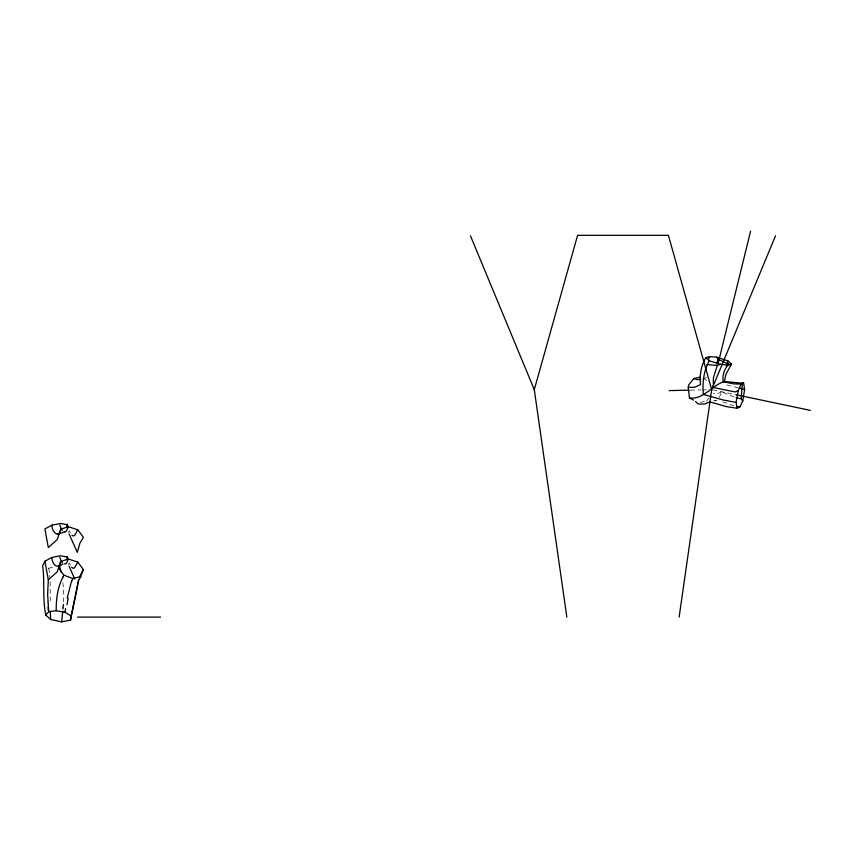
<?xml version="1.0" encoding="UTF-8"?>
<svg xmlns="http://www.w3.org/2000/svg" width="853" height="853" viewBox="0 0 853 853"><rect width="100%" height="100%" fill="white"/><g stroke="black" fill="none" stroke-linecap="round" stroke-linejoin="round"><path stroke-width="0.64" stroke-dasharray="4.26 3.2" d="M50.231 600.981L50.146 581.319M62.962 609.319L63.911 595.874L62.727 579.944M719.314 397.359L721.681 391.954L734.198 397.04M706.561 401.113L708.864 397.988M721.681 391.954L717.586 393.596L713.204 393.372M704.439 378.337L706.412 377.516M714.995 401.049L716.648 400.388M713.534 400.867L715.955 400.196M700.153 402.371L705.271 401.358M48.386 568.247L53.376 567.33M690.44 390.13L701.059 389.885M702.392 389.853L706.38 389.757M738.25 387.795L724.528 384.319M712.991 389.906L736.352 394.822M733.868 405.719L722.864 401.912M703.501 378.305L706.508 380.417M70.426 532.912L69.221 530.662M70.426 565.176L69.221 562.937M68.165 531.344L68.613 532.656M68.165 563.62L68.613 564.931M49.602 575.359L49.773 576.82M47.971 610.545A251.262 169.459 -66.4 0 1 47.875 601.834M48.664 568.151A92.924 80.523 -35.9 0 1 49.943 575.317"/><path stroke-width="1.28" d="M75.021 598.55L70.522 620.078L61.629 621.869L50.594 619.481L45.795 615.066L48.717 611.697L56.202 610.727C56.117 599.051 57.546 587.184 63.175 576.777M700.228 377.165L693.884 378.465L688.638 385.002L688.264 387.326L694.832 387.251L700.526 384.532C699.364 375.384 701.102 365.457 705.943 357.578L709.76 356.639L716.563 357.151L727.801 360.808L727.716 363.175L726.351 365.958M688.264 387.326L689.448 397.978C703.362 399.961 712.148 385.055 724.4 381.536L725.871 374.424L731.458 364.05L727.801 360.808M61.629 621.869L62.759 611.164M67.206 559.995L66.79 556.956L60.52 555.761L52.086 557.393L44.9 561.199L48.322 579.816L47.629 594.328L48.717 611.697M742.739 400.995L741.172 398.809L742.355 383.189L743.571 382.997L744.637 389.49L742.739 400.995L739.946 406.838L737.195 408.278L726.17 406.55L709.899 401.87L704.471 404.023L699.524 404.119L697.935 403.746L695.547 401.486M69.082 533.957L77.324 552.36L79.915 543.169L83.402 537.315L77.751 529.788L68.283 526.727L60.68 529.244C59.273 539.043 51.212 531.611 52.086 525.117L60.52 523.486L66.79 524.68L67.206 527.719M80.001 577.897L83.402 569.591L77.751 562.063L68.283 559.003L60.68 561.519C59.273 571.318 51.212 563.886 52.086 557.393M679.137 617.124L711.69 389.64L775.516 235.812M70.522 620.078L71.151 615.951L64.999 612.305L65.564 608.594M60.68 561.519L57.29 571.766L48.322 579.816M67.27 598.006L71.567 580.882M75.235 597.782L78.497 580.978A22.039 15.887 66.8 0 1 80.033 577.939M737.195 408.278L736.086 402.413L738.25 390.653L741.044 384.106L743.571 382.997M71.151 615.951L78.529 580.029M718.013 363.868L750.597 231.131M68.283 526.727L66.47 530.929A5.619 2.698 -85.2 0 1 65.457 531.675L57.45 534.309M68.283 559.003L66.47 563.204A5.619 2.698 -85.2 0 1 65.457 563.95L64.412 563.833M566.84 617.124L534.287 389.64L577.588 235.321L668.389 235.321L711.69 389.64M60.68 529.244L57.29 539.491L48.322 547.541L44.9 528.924L52.086 525.117M705.943 357.578L709.195 360.798C703.693 370.852 702.19 383.104 703.405 394.449L723.173 399.972L736.086 402.413M79.297 577.193L83.402 569.591M716.456 363.868L718.141 359.316L716.563 357.151M731.458 364.05L727.854 365.233L720.518 364.242L717.266 365.468L713.364 378.007L713.343 387.507L735.073 391.943L738.25 390.653M708.651 359.188L709.76 356.639M44.9 561.199L42.65 565.742C44.9 582.098 42.341 598.795 45.795 615.066M77.751 529.788C76.354 531.451 74.829 538.307 71.94 535.289M77.751 562.063C76.471 563.918 74.307 571.265 71.599 567.064M727.854 365.233C724.144 369.626 722.086 375.981 723.312 381.717L733.751 383.914L741.044 384.106M62.919 563.972L59.603 566.189L61.075 572.15M80.96 576.553L72.708 578.547L63.74 575.071L58.761 568.066M65.457 531.643L64.412 531.558M700.835 379.414L696.283 379.542L693.884 378.465M669.178 390.61L689.107 390.152M77.516 617.124L160.567 617.124M742.355 383.189L724.4 381.536M689.448 397.978L693.5 400.089M706.988 364.583L717.266 365.468M736.853 406.444L739.946 406.838M739.274 387.966L744.637 389.49M56.202 610.727L64.999 612.305M736.352 394.822L810.35 410.368M741.172 398.809L736.171 397.605M709.195 360.798L720.518 364.242M718.141 359.316L730.85 365.063M74.787 579.123L69.082 566.232M470.461 235.812L534.287 389.64M50.594 619.481L50.306 611.292M71.631 581.49A15.439 3.657 -76.7 0 1 72.697 579.166M63.783 575.039A13.285 3.444 -56.5 0 1 63.207 576.745M62.845 608.647A168.979 38.214 -80.7 0 1 63.517 604.436M67.056 604.724A182.937 29.386 -80.7 0 1 68.112 598.252M62.322 562.852A25.153 9.66 88.3 0 1 59.817 557.276M68.165 559.056A40.741 22.274 -86.1 0 1 67.259 556.433M62.322 530.577A25.153 9.66 88.3 0 1 59.817 525M68.165 526.781A40.741 22.274 -86.1 0 1 67.259 524.158"/></g></svg>
